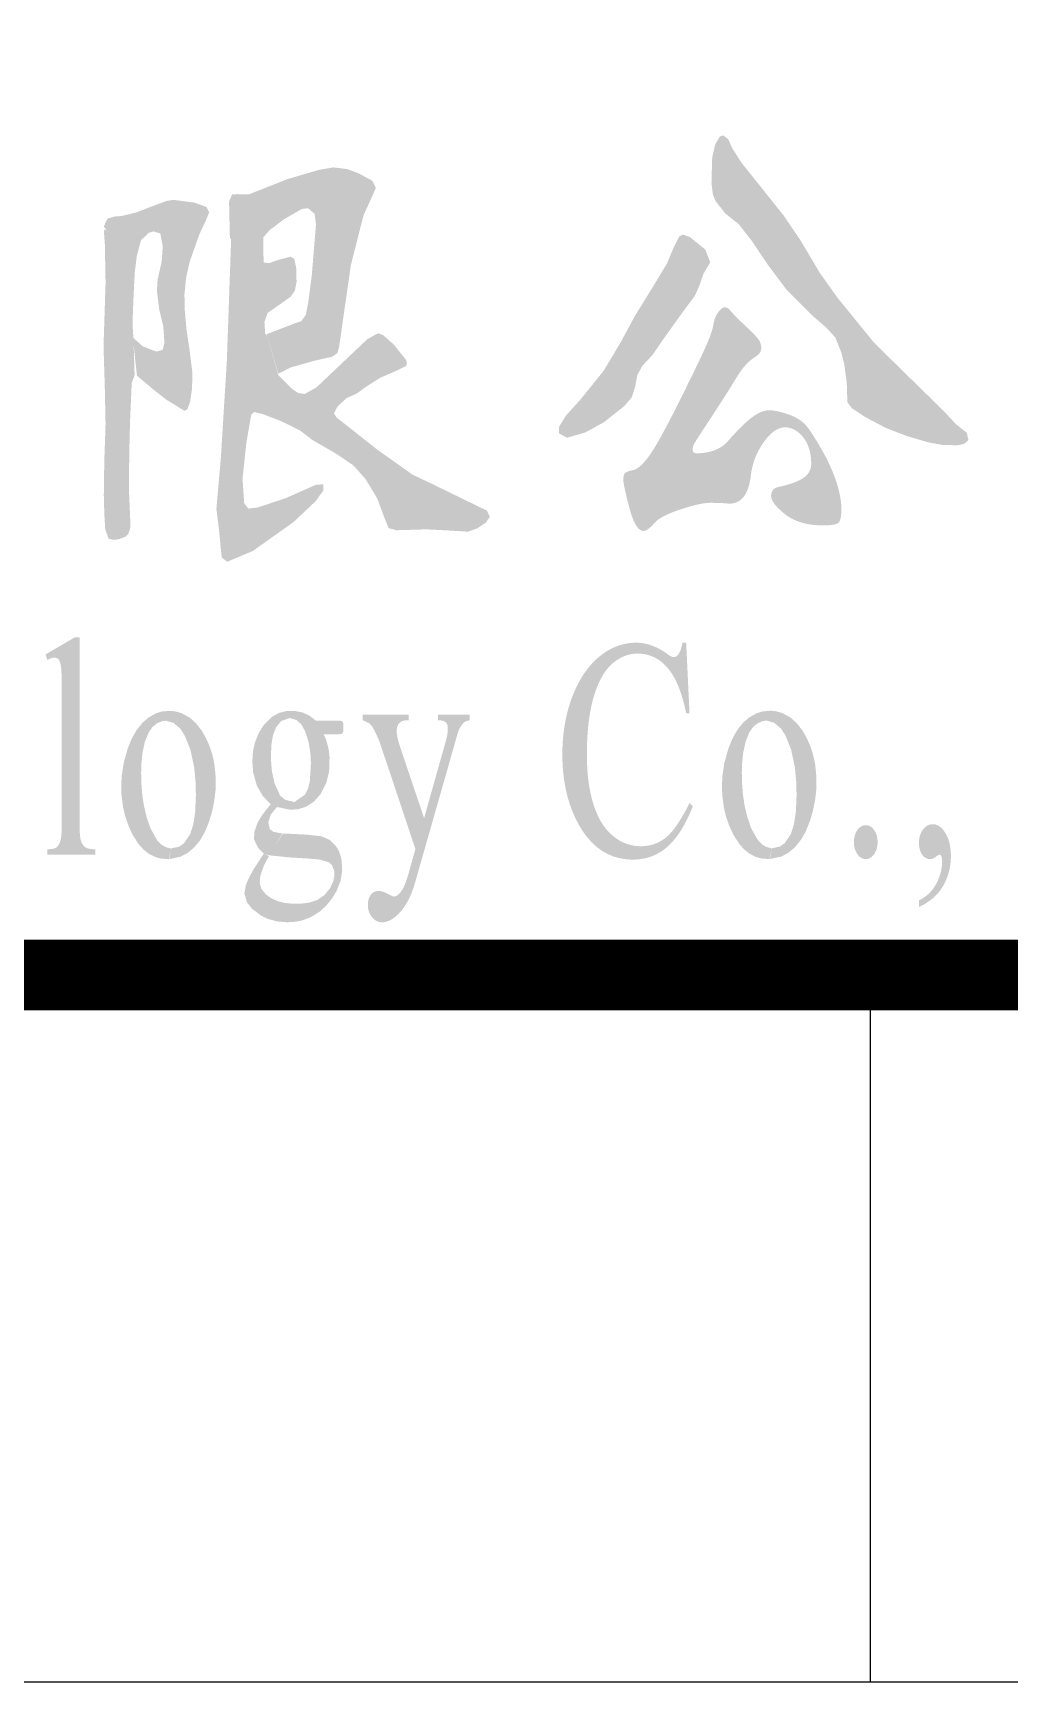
# Model space of a CAD drawing. Header units: millimetres. Extents: x -705761 to 1364679, y -410401 to 446404.
# Drawn here: x -484675 to -483294, y 63422 to 65754 of the extents above; entities that cross this region are included whole.
import ezdxf
from ezdxf.enums import TextEntityAlignment as Align

# ---------------------------------------------------------------- set-up
doc = ezdxf.new("R2010")
doc.units = ezdxf.units.MM
doc.layers.add('TK', color=7, linetype='Continuous')
doc.layers.add('模板-签名-公用', color=3, linetype='Continuous')
doc.layers.add('图框', color=7, linetype='Continuous', lineweight=13)
doc.styles.get("Standard").update_dxf_attribs({"font": 'arial.ttf'})
doc.styles.add('Style-仿宋_GB2312', font='')
doc.styles.add('宋体', font='', dxfattribs={"width": 0.7, "height": 2.5})
doc.styles.add('宋体_1', font='', dxfattribs={"width": 0.7, "height": 2.386364})
doc.styles.get('Style-仿宋_GB2312').set_extended_font_data('仿宋_GB2312')
doc.styles.get('宋体').set_extended_font_data('SimSun')
doc.styles.get('宋体_1').set_extended_font_data('SimSun')

# ---------------------------------------------------------------- blocks, each defined once
blk = doc.blocks.new('BSIET_通用图框_A1_1')
at = {"layer": '图框', "color": 7, "lineweight": 25}
blk.add_line((-52.3, 0), (-52.3, 10), dxfattribs=at)
at = {"layer": '图框', "lineweight": 25}
blk.add_lwpolyline([(-841, 594), (0, 594), (0, 0), (-841, 0)], close=True, dxfattribs=at)
at = {"layer": '图框', "const_width": 1}
blk.add_lwpolyline([(-816, 584), (-10, 584), (-10, 10), (-816, 10)], close=True, dxfattribs=at)
at = {"layer": 'TK', "lineweight": 25, "style": '宋体', "width": 0.7, "flags": 3}
for tag, p in [('LZHQ_N会签10_T6_H6', (-828.235, 94.082)), ('LZHQ_N会签9_T6_H6', (-828.357, 86.082)), ('LZHQ_N会签8_T6_H6', (-828.235, 78.082)), ('LZHQ_N会签7_T6_H6', (-828.357, 70.082)), ('LZHQ_N会签6_T6_H6', (-828.253, 62.082)), ('LZHQ_N会签5_T6_H6', (-828.253, 54.082)), ('LZHQ_N会签4_T6_H6', (-828.253, 46.082)), ('LZHQ_N会签3_T6_H6', (-828.253, 38.082)), ('LZHQ_N会签2_T6_H6', (-828.253, 30.082)), ('LZHQ_N会签1_T6_H6', (-828.253, 22.082))]:
    blk.add_attdef(tag, text='', height=2.5, dxfattribs=at).set_placement(p, align=Align.MIDDLE)
at = {"layer": '模板-签名-公用', "lineweight": 25, "style": '宋体', "width": 0.7}
blk.add_attdef('LZTQINS', text='', height=2, dxfattribs=at).set_placement((-10, 10), align=Align.MIDDLE)
at = {"layer": '模板-签名-公用', "lineweight": 25, "style": '宋体', "width": 0.7, "flags": 3}
blk.add_attdef('LZFRAME', (-45.909, 7.064), '', height=3, dxfattribs=at)
blk = doc.blocks.new('BSIET_通用_A1_1')
at = {"layer": '图框', "linetype": 'Continuous', "lineweight": 25, "extrusion": (0, 0, -1)}
for points in [[(41.064, 7.493), (40.967, 7.516), (40.912, 7.567), (40.936, 7.67), (41.091, 7.793), (41.263, 7.978), (41.833, 8.536), (42.248, 8.944), (42.769, 9.585), (43.019, 9.937), (43.281, 10.38), (43.523, 10.737), (43.885, 11.192), (44.124, 11.491), (44.256, 11.697), (44.309, 11.82), (44.378, 11.875), (44.429, 11.861), (44.495, 11.751), (44.538, 11.561), (44.548, 11.198), (44.528, 11.038), (44.49, 10.946), (44.354, 10.773), (44.163, 10.621), (43.98, 10.388), (43.749, 10.043), (43.485, 9.691), (43.113, 9.32), (42.92, 9.154), (42.795, 9.016), (42.713, 8.811), (42.67, 8.644), (42.634, 8.375), (42.625, 8.102), (42.56, 8.015), (42.357, 7.883), (42.081, 7.738), (41.785, 7.624), (41.481, 7.534), (41.274, 7.497)], [(50.678, 8.505), (50.498, 8.595), (50.162, 8.69), (49.917, 8.744), (49.842, 8.796), (49.816, 8.889), (49.65, 10.042), (49.472, 10.744), (49.352, 11.007), (49.297, 11.134), (49.346, 11.233), (49.534, 11.336), (49.698, 11.399), (49.9, 11.423), (50.103, 11.388), (50.549, 11.257), (51.095, 11.041), (51.256, 11.045), (51.331, 11.042), (51.374, 10.941), (51.368, 10.686), (51.362, 10.415), (50.893, 10.43), (50.801, 10.535), (50.604, 10.685), (50.345, 10.835), (50.256, 10.846), (50.163, 10.766), (50.144, 10.614), (50.203, 9.902), (50.249, 9.541), (50.287, 9.338), (50.352, 9.248), (50.43, 9.222), (50.84, 9.065)], [(52.005, 7.98), (51.963, 8.004), (51.925, 8.107), (51.897, 8.299), (51.893, 8.521), (51.935, 8.855), (51.976, 9.132), (52.001, 9.408), (52.005, 9.624), (51.982, 9.859), (51.93, 10.091), (51.791, 10.484), (51.699, 10.679), (51.655, 10.789), (51.692, 10.862), (51.862, 10.925), (52.16, 10.964), (52.261, 10.948), (52.531, 10.847), (52.683, 10.787), (52.888, 10.737), (53.001, 10.727), (53.094, 10.698), (53.146, 10.59), (53.109, 10.532), (52.62, 10.392), (52.513, 10.497), (52.44, 10.518), (52.346, 10.488), (52.312, 10.302), (52.326, 10.098), (52.385, 9.834), (52.394, 9.679), (52.363, 9.419), (52.304, 9.173), (52.288, 8.937), (52.314, 8.842), (52.404, 8.818), (52.596, 8.894), (52.735, 9.017), (52.677, 8.477), (52.443, 8.28), (52.261, 8.138)], [(53.015, 6.157), (52.942, 6.161), (52.843, 6.198), (52.798, 6.243), (52.772, 6.324), (52.771, 6.411), (52.788, 6.811), (52.787, 7.323), (52.775, 7.826), (52.751, 8.376), (52.71, 8.486), (52.726, 8.993), (52.74, 9.209), (52.726, 9.584), (52.708, 9.938), (52.678, 10.177), (52.618, 10.397), (53.146, 10.543), (53.131, 10.334), (53.121, 9.791), (53.15, 8.888), (53.132, 8.321), (53.121, 7.794), (53.139, 7.267), (53.146, 6.787), (53.139, 6.531), (53.126, 6.305), (53.078, 6.171)], [(51.4, 5.845), (51.037, 5.998), (50.461, 6.407), (50.149, 6.702), (50.04, 6.853), (50.041, 6.94), (50.144, 6.935), (50.569, 6.746), (50.964, 6.614), (51.102, 6.597), (51.16, 6.674), (51.183, 7.019), (51.129, 7.527), (51.06, 7.927), (51.016, 7.964), (50.896, 7.933), (50.654, 7.842), (50.371, 7.703), (50.193, 7.567), (49.868, 7.379), (49.618, 7.211), (49.445, 7.019), (49.277, 6.741), (49.179, 6.476), (49.117, 6.321), (49.004, 6.291), (48.581, 6.304), (48.293, 6.289), (47.993, 6.271), (47.862, 6.318), (47.738, 6.401), (47.684, 6.483), (47.727, 6.569), (48.521, 6.956), (48.779, 7.078), (49.273, 7.429), (49.853, 7.886), (49.889, 7.946), (49.844, 8.035), (49.717, 8.157), (49.564, 8.227), (49.444, 8.315), (49.235, 8.448), (48.979, 8.559), (48.867, 8.615), (48.857, 8.656), (48.872, 8.703), (49.044, 8.919), (49.197, 9.053), (49.267, 9.078), (49.418, 8.993), (50.139, 8.31), (50.304, 8.218), (50.397, 8.233), (50.483, 8.291), (50.678, 8.487), (50.835, 9.045), (50.863, 9.074), (50.873, 9.233), (50.829, 9.364), (50.503, 9.593), (50.442, 9.682), (50.419, 9.807), (50.423, 10), (50.451, 10.129), (50.505, 10.161), (50.686, 10.112), (50.801, 10.071), (50.885, 10.075), (50.891, 10.432), (51.344, 10.415), (51.405, 8.689), (51.489, 7.327), (51.553, 6.595), (51.514, 6.275), (51.478, 5.906)], [(46.591, 7.599), (46.33, 7.676), (46.075, 7.816), (45.785, 8.044), (45.677, 8.168), (45.628, 8.322), (45.599, 8.483), (45.524, 8.619), (45.387, 8.765), (45.193, 9.045), (44.948, 9.386), (44.784, 9.606), (44.722, 9.745), (44.66, 9.922), (44.566, 10.079), (44.634, 10.26), (44.854, 10.439), (44.953, 10.473), (45.005, 10.444), (45.082, 10.293), (45.178, 10.064), (45.36, 9.762), (45.63, 9.324), (45.829, 8.956), (46.075, 8.545), (46.394, 8.149), (46.613, 7.905), (46.703, 7.756), (46.706, 7.662)], [(52.226, 1.638), (52.192, 1.788), (52.273, 1.81), (52.324, 1.84), (52.394, 1.91), (52.484, 2.071), (52.54, 2.233), (52.579, 2.4), (52.601, 2.545), (52.614, 2.702), (52.618, 2.862), (52.614, 2.987), (52.6, 3.139), (52.565, 3.3), (52.513, 3.428), (52.457, 3.509), (52.394, 3.559), (52.323, 3.59), (52.261, 3.599), (52.212, 3.737), (52.322, 3.728), (52.408, 3.701), (52.51, 3.644), (52.597, 3.57), (52.679, 3.47), (52.751, 3.343), (52.808, 3.203), (52.863, 3.005), (52.892, 2.822), (52.9, 2.67), (52.895, 2.536), (52.873, 2.373), (52.843, 2.245), (52.795, 2.107), (52.735, 1.978), (52.652, 1.849), (52.587, 1.777), (52.513, 1.718), (52.42, 1.67), (52.339, 1.647)], [(52.22, 1.639), (52.059, 1.674), (51.962, 1.726), (51.864, 1.807), (51.781, 1.91), (51.716, 2.023), (51.653, 2.178), (51.614, 2.312), (51.582, 2.469), (51.565, 2.613), (51.563, 2.804), (51.58, 2.971), (51.592, 3.038), (51.615, 3.134), (51.647, 3.229), (51.699, 3.35), (51.759, 3.454), (51.836, 3.556), (51.927, 3.639), (52.048, 3.705), (52.148, 3.731), (52.215, 3.737), (52.262, 3.595), (52.16, 3.567), (52.062, 3.483), (52.002, 3.388), (51.92, 3.186), (51.867, 2.937), (51.847, 2.723), (51.843, 2.536), (51.854, 2.298), (51.88, 2.13), (51.926, 1.989), (52.013, 1.863), (52.079, 1.815), (52.191, 1.792)], [(50.511, 2.337), (50.397, 2.345), (50.285, 2.38), (50.176, 2.45), (50.08, 2.558), (49.998, 2.717), (49.958, 2.879), (49.952, 3.082), (49.965, 3.197), (50.001, 3.333), (50.034, 3.404), (49.845, 3.405), (49.793, 3.408), (49.772, 3.415), (49.757, 3.448), (49.755, 3.544), (49.76, 3.568), (49.777, 3.593), (49.824, 3.599), (50.148, 3.599), (50.231, 3.665), (50.331, 3.713), (50.452, 3.737), (50.559, 3.734), (50.666, 3.707), (50.766, 3.652), (50.884, 3.534), (50.954, 3.423), (51.008, 3.289), (51.035, 3.168), (51.045, 3.015), (51.032, 2.861), (50.981, 2.68), (50.899, 2.536), (50.786, 2.417), (50.658, 2.554), (50.73, 2.711), (50.768, 2.886), (50.78, 3.034), (50.777, 3.242), (50.753, 3.39), (50.705, 3.509), (50.635, 3.593), (50.517, 3.635), (50.418, 3.607), (50.349, 3.54), (50.298, 3.449), (50.249, 3.3), (50.223, 3.136), (50.215, 2.995), (50.231, 2.739), (50.256, 2.639), (50.299, 2.551), (50.449, 2.447), (50.591, 2.481), (50.698, 2.377)], [(43.727, 1.64), (43.693, 1.79), (43.773, 1.812), (43.824, 1.842), (43.894, 1.912), (43.985, 2.073), (44.041, 2.235), (44.08, 2.401), (44.102, 2.547), (44.115, 2.704), (44.119, 2.864), (44.115, 2.989), (44.1, 3.14), (44.065, 3.301), (44.014, 3.43), (43.958, 3.51), (43.895, 3.561), (43.824, 3.591), (43.762, 3.601), (43.713, 3.738), (43.822, 3.729), (43.908, 3.702), (44.011, 3.645), (44.098, 3.572), (44.18, 3.471), (44.252, 3.344), (44.308, 3.205), (44.364, 3.007), (44.393, 2.823), (44.4, 2.672), (44.395, 2.538), (44.374, 2.375), (44.344, 2.246), (44.296, 2.109), (44.235, 1.979), (44.152, 1.851), (44.088, 1.779), (44.014, 1.719), (43.921, 1.671), (43.84, 1.648)], [(43.721, 1.64), (43.56, 1.676), (43.463, 1.727), (43.365, 1.809), (43.282, 1.912), (43.217, 2.025), (43.154, 2.18), (43.115, 2.314), (43.082, 2.471), (43.066, 2.615), (43.064, 2.806), (43.08, 2.973), (43.092, 3.04), (43.116, 3.135), (43.147, 3.231), (43.2, 3.352), (43.259, 3.456), (43.337, 3.557), (43.427, 3.64), (43.548, 3.707), (43.649, 3.733), (43.715, 3.739), (43.763, 3.597), (43.66, 3.568), (43.563, 3.484), (43.502, 3.39), (43.421, 3.187), (43.368, 2.938), (43.348, 2.725), (43.344, 2.538), (43.355, 2.3), (43.381, 2.132), (43.426, 1.991), (43.514, 1.864), (43.579, 1.817), (43.692, 1.793)], [(50.802, 1.691), (50.621, 2.002), (50.745, 2.025), (50.797, 2.063), (50.818, 2.161), (50.78, 2.274), (50.691, 2.383), (50.578, 2.478), (50.664, 2.548), (50.773, 2.431), (50.905, 2.263), (50.971, 2.154), (51.016, 2.025), (51.02, 1.916), (50.963, 1.799), (50.88, 1.716)], [(50.552, 0.746), (50.429, 0.754), (50.351, 0.769), (50.225, 0.814), (50.091, 0.897), (50.001, 0.979), (49.919, 1.079), (49.853, 1.187), (49.798, 1.326), (49.773, 1.472), (49.782, 1.633), (49.813, 1.739), (49.858, 1.819), (49.951, 1.912), (50.066, 1.962), (50.28, 1.986), (50.415, 1.993), (50.613, 2.002), (50.807, 1.693), (50.688, 1.681), (50.539, 1.665), (50.261, 1.648), (50.091, 1.633), (49.968, 1.597), (49.917, 1.555), (49.885, 1.472), (49.883, 1.411), (49.899, 1.326), (49.945, 1.228), (50.022, 1.133), (50.126, 1.062), (50.239, 1.024), (50.366, 1.008), (50.485, 1.009), (50.59, 1.021), (50.682, 1.044), (50.78, 1.088), (50.854, 1.141), (50.917, 1.219), (50.94, 1.303), (50.933, 1.397), (50.88, 1.553), (50.808, 1.682), (50.882, 1.718), (50.949, 1.614), (51.026, 1.497), (51.08, 1.399), (51.134, 1.282), (51.157, 1.154), (51.12, 1.027), (51.047, 0.936), (50.926, 0.844), (50.827, 0.795), (50.698, 0.759)]]:
    blk.add_hatch(color=7, dxfattribs=at).paths.add_polyline_path(points)
at = {"layer": '图框', "linetype": 'Continuous', "lineweight": 25}
h = blk.add_hatch(color=7, dxfattribs=at)
edge = h.paths.add_edge_path()
edge.add_spline(control_points=[(-42.71, 6.593), (-42.71, 6.757), (-42.783, 6.979)], knot_values=[0, 0, 0, 1, 1, 1], degree=2, periodic=0)
edge.add_spline(control_points=[(-42.783, 6.979), (-42.856, 7.201), (-42.984, 7.423)], knot_values=[0, 0, 0, 1, 1, 1], degree=2, periodic=0)
edge.add_spline(control_points=[(-42.984, 7.423), (-43.111, 7.645), (-43.194, 7.754)], knot_values=[0, 0, 0, 1, 1, 1], degree=2, periodic=0)
edge.add_spline(control_points=[(-43.194, 7.754), (-43.277, 7.863), (-43.449, 7.925)], knot_values=[0, 0, 0, 1, 1, 1], degree=2, periodic=0)
edge.add_spline(control_points=[(-43.449, 7.925), (-43.621, 7.988), (-43.733, 7.988)], knot_values=[0, 0, 0, 1, 1, 1], degree=2, periodic=0)
edge.add_spline(control_points=[(-43.733, 7.988), (-43.844, 7.988), (-43.981, 7.883)], knot_values=[0, 0, 0, 1, 1, 1], degree=2, periodic=0)
edge.add_spline(control_points=[(-43.981, 7.883), (-44.118, 7.777), (-44.316, 7.551)], knot_values=[0, 0, 0, 1, 1, 1], degree=2, periodic=0)
edge.add_spline(control_points=[(-44.316, 7.551), (-44.469, 7.38), (-44.756, 7.38)], knot_values=[0, 0, 0, 1, 1, 1], degree=2, periodic=0)
edge.add_spline(control_points=[(-44.756, 7.38), (-44.813, 7.38), (-44.813, 7.427)], knot_values=[0, 0, 0, 1, 1, 1], degree=2, periodic=0)
edge.add_spline(control_points=[(-44.813, 7.427), (-44.813, 7.473), (-44.803, 7.497)], knot_values=[0, 0, 0, 1, 1, 1], degree=2, periodic=0)
edge.add_spline(control_points=[(-44.803, 7.497), (-44.794, 7.52), (-44.558, 7.879)], knot_values=[0, 0, 0, 1, 1, 1], degree=2, periodic=0)
edge.add_spline(control_points=[(-44.558, 7.879), (-44.322, 8.237), (-44.227, 8.397)], knot_values=[0, 0, 0, 1, 1, 1], degree=2, periodic=0)
edge.add_spline(control_points=[(-44.227, 8.397), (-44.131, 8.556), (-44.067, 8.626)], knot_values=[0, 0, 0, 1, 1, 1], degree=2, periodic=0)
edge.add_spline(control_points=[(-44.067, 8.626), (-44.003, 8.697), (-43.924, 8.747)], knot_values=[0, 0, 0, 1, 1, 1], degree=2, periodic=0)
edge.add_spline(control_points=[(-43.924, 8.747), (-43.844, 8.798), (-43.844, 8.864)], knot_values=[0, 0, 0, 1, 1, 1], degree=2, periodic=0)
edge.add_spline(control_points=[(-43.844, 8.864), (-43.844, 8.93), (-43.876, 8.981)], knot_values=[0, 0, 0, 1, 1, 1], degree=2, periodic=0)
edge.add_spline(control_points=[(-43.876, 8.981), (-43.908, 9.032), (-44.074, 9.187)], knot_values=[0, 0, 0, 1, 1, 1], degree=2, periodic=0)
edge.add_spline(control_points=[(-44.074, 9.187), (-44.239, 9.343), (-44.278, 9.394)], knot_values=[0, 0, 0, 1, 1, 1], degree=2, periodic=0)
edge.add_spline(control_points=[(-44.278, 9.394), (-44.316, 9.444), (-44.36, 9.444)], knot_values=[0, 0, 0, 1, 1, 1], degree=2, periodic=0)
edge.add_spline(control_points=[(-44.36, 9.444), (-44.405, 9.444), (-44.456, 9.37)], knot_values=[0, 0, 0, 1, 1, 1], degree=2, periodic=0)
edge.add_spline(control_points=[(-44.456, 9.37), (-44.507, 9.297), (-44.523, 9.191)], knot_values=[0, 0, 0, 1, 1, 1], degree=2, periodic=0)
edge.add_spline(control_points=[(-44.523, 9.191), (-44.539, 9.086), (-44.638, 8.868)], knot_values=[0, 0, 0, 1, 1, 1], degree=2, periodic=0)
edge.add_spline(control_points=[(-44.638, 8.868), (-44.736, 8.65), (-45.02, 8.081)], knot_values=[0, 0, 0, 1, 1, 1], degree=2, periodic=0)
edge.add_spline(control_points=[(-45.02, 8.081), (-45.304, 7.513), (-45.434, 7.337)], knot_values=[0, 0, 0, 1, 1, 1], degree=2, periodic=0)
edge.add_spline(control_points=[(-45.434, 7.337), (-45.565, 7.162), (-45.654, 7.142)], knot_values=[0, 0, 0, 1, 1, 1], degree=2, periodic=0)
edge.add_spline(control_points=[(-45.654, 7.142), (-45.744, 7.123), (-45.769, 7.103)], knot_values=[0, 0, 0, 1, 1, 1], degree=2, periodic=0)
edge.add_spline(control_points=[(-45.769, 7.103), (-45.795, 7.084), (-45.795, 7.006)], knot_values=[0, 0, 0, 1, 1, 1], degree=2, periodic=0)
edge.add_spline(control_points=[(-45.795, 7.006), (-45.795, 6.928), (-45.709, 6.605)], knot_values=[0, 0, 0, 1, 1, 1], degree=2, periodic=0)
edge.add_spline(control_points=[(-45.709, 6.605), (-45.622, 6.282), (-45.514, 6.282)], knot_values=[0, 0, 0, 1, 1, 1], degree=2, periodic=0)
edge.add_spline(control_points=[(-45.514, 6.282), (-45.45, 6.282), (-45.361, 6.387)], knot_values=[0, 0, 0, 1, 1, 1], degree=2, periodic=0)
edge.add_spline(control_points=[(-45.361, 6.387), (-45.272, 6.492), (-44.988, 6.585)], knot_values=[0, 0, 0, 1, 1, 1], degree=2, periodic=0)
edge.add_spline(control_points=[(-44.988, 6.585), (-44.705, 6.679), (-44.564, 6.679)], knot_values=[0, 0, 0, 1, 1, 1], degree=2, periodic=0)
edge.add_spline(control_points=[(-44.564, 6.679), (-44.424, 6.679), (-44.341, 6.671)], knot_values=[0, 0, 0, 1, 1, 1], degree=2, periodic=0)
edge.add_spline(control_points=[(-44.341, 6.671), (-44.042, 6.632), (-43.991, 7.068)], knot_values=[0, 0, 0, 1, 1, 1], degree=2, periodic=0)
edge.add_spline(control_points=[(-43.991, 7.068), (-43.959, 7.326), (-43.809, 7.536)], knot_values=[0, 0, 0, 1, 1, 1], degree=2, periodic=0)
edge.add_spline(control_points=[(-43.809, 7.536), (-43.659, 7.746), (-43.51, 7.746)], knot_values=[0, 0, 0, 1, 1, 1], degree=2, periodic=0)
edge.add_spline(control_points=[(-43.51, 7.746), (-43.36, 7.746), (-43.248, 7.602)], knot_values=[0, 0, 0, 1, 1, 1], degree=2, periodic=0)
edge.add_spline(control_points=[(-43.248, 7.602), (-43.137, 7.458), (-43.137, 7.232)], knot_values=[0, 0, 0, 1, 1, 1], degree=2, periodic=0)
edge.add_spline(control_points=[(-43.137, 7.232), (-43.137, 7.107), (-43.251, 7.029)], knot_values=[0, 0, 0, 1, 1, 1], degree=2, periodic=0)
edge.add_spline(control_points=[(-43.251, 7.029), (-43.366, 6.952), (-43.596, 6.905)], knot_values=[0, 0, 0, 1, 1, 1], degree=2, periodic=0)
edge.add_spline(control_points=[(-43.596, 6.905), (-43.704, 6.881), (-43.704, 6.776)], knot_values=[0, 0, 0, 1, 1, 1], degree=2, periodic=0)
edge.add_spline(control_points=[(-43.704, 6.776), (-43.704, 6.671), (-43.503, 6.515)], knot_values=[0, 0, 0, 1, 1, 1], degree=2, periodic=0)
edge.add_spline(control_points=[(-43.503, 6.515), (-43.302, 6.36), (-42.971, 6.36)], knot_values=[0, 0, 0, 1, 1, 1], degree=2, periodic=0)
edge.add_spline(control_points=[(-42.971, 6.36), (-42.799, 6.36), (-42.754, 6.395)], knot_values=[0, 0, 0, 1, 1, 1], degree=2, periodic=0)
edge.add_spline(control_points=[(-42.754, 6.395), (-42.71, 6.43), (-42.71, 6.593)], knot_values=[0, 0, 0, 1, 1, 1], degree=2, periodic=0)
h = blk.add_hatch(color=7, dxfattribs=at)
edge = h.paths.add_edge_path()
edge.add_line((-53.489, 4.776), (-53.557, 4.776))
edge.add_line((-53.557, 4.776), (-53.97, 4.534))
edge.add_line((-53.97, 4.534), (-53.944, 4.455))
edge.add_spline(control_points=[(-53.944, 4.455), (-53.884, 4.49), (-53.845, 4.49)], knot_values=[0, 0, 0, 1, 1, 1], degree=2, periodic=0)
edge.add_spline(control_points=[(-53.845, 4.49), (-53.808, 4.49), (-53.785, 4.462)], knot_values=[0, 0, 0, 1, 1, 1], degree=2, periodic=0)
edge.add_spline(control_points=[(-53.785, 4.462), (-53.762, 4.434), (-53.751, 4.357)], knot_values=[0, 0, 0, 1, 1, 1], degree=2, periodic=0)
edge.add_spline(control_points=[(-53.751, 4.357), (-53.74, 4.281), (-53.74, 3.947)], knot_values=[0, 0, 0, 1, 1, 1], degree=2, periodic=0)
edge.add_line((-53.74, 3.947), (-53.74, 2.148))
edge.add_spline(control_points=[(-53.74, 2.148), (-53.74, 1.964), (-53.76, 1.9)], knot_values=[0, 0, 0, 1, 1, 1], degree=2, periodic=0)
edge.add_spline(control_points=[(-53.76, 1.9), (-53.78, 1.835), (-53.815, 1.807)], knot_values=[0, 0, 0, 1, 1, 1], degree=2, periodic=0)
edge.add_spline(control_points=[(-53.815, 1.807), (-53.85, 1.779), (-53.947, 1.779)], knot_values=[0, 0, 0, 1, 1, 1], degree=2, periodic=0)
edge.add_line((-53.947, 1.779), (-53.947, 1.7))
edge.add_line((-53.947, 1.7), (-53.264, 1.7))
edge.add_line((-53.264, 1.7), (-53.264, 1.779))
edge.add_spline(control_points=[(-53.264, 1.779), (-53.372, 1.779), (-53.411, 1.81)], knot_values=[0, 0, 0, 1, 1, 1], degree=2, periodic=0)
edge.add_spline(control_points=[(-53.411, 1.81), (-53.451, 1.841), (-53.47, 1.902)], knot_values=[0, 0, 0, 1, 1, 1], degree=2, periodic=0)
edge.add_spline(control_points=[(-53.47, 1.902), (-53.489, 1.962), (-53.489, 2.148)], knot_values=[0, 0, 0, 1, 1, 1], degree=2, periodic=0)
edge.add_line((-53.489, 2.148), (-53.489, 4.776))
h = blk.add_hatch(color=7, dxfattribs=at)
edge = h.paths.add_edge_path()
edge.add_line((-44.906, 4.7), (-44.959, 4.7))
edge.add_spline(control_points=[(-44.959, 4.7), (-44.976, 4.596), (-45.015, 4.537)], knot_values=[0, 0, 0, 1, 1, 1], degree=2, periodic=0)
edge.add_spline(control_points=[(-45.015, 4.537), (-45.045, 4.496), (-45.086, 4.496)], knot_values=[0, 0, 0, 1, 1, 1], degree=2, periodic=0)
edge.add_spline(control_points=[(-45.086, 4.496), (-45.114, 4.496), (-45.177, 4.544)], knot_values=[0, 0, 0, 1, 1, 1], degree=2, periodic=0)
edge.add_spline(control_points=[(-45.177, 4.544), (-45.393, 4.7), (-45.615, 4.7)], knot_values=[0, 0, 0, 1, 1, 1], degree=2, periodic=0)
edge.add_spline(control_points=[(-45.615, 4.7), (-45.901, 4.7), (-46.142, 4.497)], knot_values=[0, 0, 0, 1, 1, 1], degree=2, periodic=0)
edge.add_spline(control_points=[(-46.142, 4.497), (-46.383, 4.295), (-46.521, 3.927)], knot_values=[0, 0, 0, 1, 1, 1], degree=2, periodic=0)
edge.add_spline(control_points=[(-46.521, 3.927), (-46.658, 3.56), (-46.658, 3.121)], knot_values=[0, 0, 0, 1, 1, 1], degree=2, periodic=0)
edge.add_spline(control_points=[(-46.658, 3.121), (-46.658, 2.576), (-46.45, 2.173)], knot_values=[0, 0, 0, 1, 1, 1], degree=2, periodic=0)
edge.add_spline(control_points=[(-46.45, 2.173), (-46.17, 1.633), (-45.66, 1.633)], knot_values=[0, 0, 0, 1, 1, 1], degree=2, periodic=0)
edge.add_spline(control_points=[(-45.66, 1.633), (-45.377, 1.633), (-45.172, 1.814)], knot_values=[0, 0, 0, 1, 1, 1], degree=2, periodic=0)
edge.add_spline(control_points=[(-45.172, 1.814), (-44.966, 1.996), (-44.812, 2.387)], knot_values=[0, 0, 0, 1, 1, 1], degree=2, periodic=0)
edge.add_line((-44.812, 2.387), (-44.859, 2.431))
edge.add_spline(control_points=[(-44.859, 2.431), (-45.041, 2.067), (-45.194, 1.944)], knot_values=[0, 0, 0, 1, 1, 1], degree=2, periodic=0)
edge.add_spline(control_points=[(-45.194, 1.944), (-45.346, 1.822), (-45.546, 1.822)], knot_values=[0, 0, 0, 1, 1, 1], degree=2, periodic=0)
edge.add_spline(control_points=[(-45.546, 1.822), (-45.775, 1.822), (-45.954, 1.978)], knot_values=[0, 0, 0, 1, 1, 1], degree=2, periodic=0)
edge.add_spline(control_points=[(-45.954, 1.978), (-46.133, 2.134), (-46.222, 2.426)], knot_values=[0, 0, 0, 1, 1, 1], degree=2, periodic=0)
edge.add_spline(control_points=[(-46.222, 2.426), (-46.311, 2.718), (-46.311, 3.117)], knot_values=[0, 0, 0, 1, 1, 1], degree=2, periodic=0)
edge.add_spline(control_points=[(-46.311, 3.117), (-46.311, 3.6), (-46.217, 3.925)], knot_values=[0, 0, 0, 1, 1, 1], degree=2, periodic=0)
edge.add_spline(control_points=[(-46.217, 3.925), (-46.123, 4.25), (-45.958, 4.398)], knot_values=[0, 0, 0, 1, 1, 1], degree=2, periodic=0)
edge.add_spline(control_points=[(-45.958, 4.398), (-45.793, 4.546), (-45.59, 4.546)], knot_values=[0, 0, 0, 1, 1, 1], degree=2, periodic=0)
edge.add_spline(control_points=[(-45.59, 4.546), (-45.346, 4.546), (-45.173, 4.349)], knot_values=[0, 0, 0, 1, 1, 1], degree=2, periodic=0)
edge.add_spline(control_points=[(-45.173, 4.349), (-44.999, 4.152), (-44.906, 3.703)], knot_values=[0, 0, 0, 1, 1, 1], degree=2, periodic=0)
edge.add_line((-44.906, 3.703), (-44.859, 3.703))
edge.add_line((-44.859, 3.703), (-44.906, 4.7))
h = blk.add_hatch(color=7, dxfattribs=at)
edge = h.paths.add_edge_path()
edge.add_line((-49.482, 3.681), (-49.482, 3.602))
edge.add_spline(control_points=[(-49.482, 3.602), (-49.404, 3.576), (-49.37, 3.541)], knot_values=[0, 0, 0, 1, 1, 1], degree=2, periodic=0)
edge.add_spline(control_points=[(-49.37, 3.541), (-49.345, 3.515), (-49.307, 3.439)], knot_values=[0, 0, 0, 1, 1, 1], degree=2, periodic=0)
edge.add_spline(control_points=[(-49.307, 3.439), (-49.258, 3.34), (-49.235, 3.272)], knot_values=[0, 0, 0, 1, 1, 1], degree=2, periodic=0)
edge.add_line((-49.235, 3.272), (-48.737, 1.781))
edge.add_line((-48.737, 1.781), (-48.834, 1.436))
edge.add_spline(control_points=[(-48.834, 1.436), (-48.889, 1.244), (-48.942, 1.177)], knot_values=[0, 0, 0, 1, 1, 1], degree=2, periodic=0)
edge.add_spline(control_points=[(-48.942, 1.177), (-48.996, 1.11), (-49.042, 1.11)], knot_values=[0, 0, 0, 1, 1, 1], degree=2, periodic=0)
edge.add_spline(control_points=[(-49.042, 1.11), (-49.057, 1.11), (-49.117, 1.142)], knot_values=[0, 0, 0, 1, 1, 1], degree=2, periodic=0)
edge.add_spline(control_points=[(-49.117, 1.142), (-49.204, 1.189), (-49.254, 1.189)], knot_values=[0, 0, 0, 1, 1, 1], degree=2, periodic=0)
edge.add_spline(control_points=[(-49.254, 1.189), (-49.327, 1.189), (-49.368, 1.134)], knot_values=[0, 0, 0, 1, 1, 1], degree=2, periodic=0)
edge.add_spline(control_points=[(-49.368, 1.134), (-49.41, 1.079), (-49.41, 0.988)], knot_values=[0, 0, 0, 1, 1, 1], degree=2, periodic=0)
edge.add_spline(control_points=[(-49.41, 0.988), (-49.41, 0.893), (-49.352, 0.82)], knot_values=[0, 0, 0, 1, 1, 1], degree=2, periodic=0)
edge.add_spline(control_points=[(-49.352, 0.82), (-49.295, 0.746), (-49.205, 0.746)], knot_values=[0, 0, 0, 1, 1, 1], degree=2, periodic=0)
edge.add_spline(control_points=[(-49.205, 0.746), (-49.083, 0.746), (-48.95, 0.893)], knot_values=[0, 0, 0, 1, 1, 1], degree=2, periodic=0)
edge.add_spline(control_points=[(-48.95, 0.893), (-48.817, 1.04), (-48.736, 1.328)], knot_values=[0, 0, 0, 1, 1, 1], degree=2, periodic=0)
edge.add_line((-48.736, 1.328), (-48.172, 3.303))
edge.add_spline(control_points=[(-48.172, 3.303), (-48.134, 3.44), (-48.121, 3.47)], knot_values=[0, 0, 0, 1, 1, 1], degree=2, periodic=0)
edge.add_spline(control_points=[(-48.121, 3.47), (-48.084, 3.542), (-48.054, 3.568)], knot_values=[0, 0, 0, 1, 1, 1], degree=2, periodic=0)
edge.add_spline(control_points=[(-48.054, 3.568), (-48.024, 3.594), (-47.968, 3.602)], knot_values=[0, 0, 0, 1, 1, 1], degree=2, periodic=0)
edge.add_line((-47.968, 3.602), (-47.968, 3.681))
edge.add_line((-47.968, 3.681), (-48.418, 3.681))
edge.add_line((-48.418, 3.681), (-48.418, 3.602))
edge.add_spline(control_points=[(-48.418, 3.602), (-48.353, 3.602), (-48.327, 3.588)], knot_values=[0, 0, 0, 1, 1, 1], degree=2, periodic=0)
edge.add_spline(control_points=[(-48.327, 3.588), (-48.302, 3.574), (-48.29, 3.55)], knot_values=[0, 0, 0, 1, 1, 1], degree=2, periodic=0)
edge.add_spline(control_points=[(-48.29, 3.55), (-48.279, 3.531), (-48.279, 3.492)], knot_values=[0, 0, 0, 1, 1, 1], degree=2, periodic=0)
edge.add_spline(control_points=[(-48.279, 3.492), (-48.279, 3.405), (-48.305, 3.316)], knot_values=[0, 0, 0, 1, 1, 1], degree=2, periodic=0)
edge.add_line((-48.305, 3.316), (-48.614, 2.219))
edge.add_line((-48.614, 2.219), (-48.952, 3.221))
edge.add_spline(control_points=[(-48.952, 3.221), (-49.002, 3.37), (-49.002, 3.455)], knot_values=[0, 0, 0, 1, 1, 1], degree=2, periodic=0)
edge.add_spline(control_points=[(-49.002, 3.455), (-49.002, 3.518), (-48.968, 3.56)], knot_values=[0, 0, 0, 1, 1, 1], degree=2, periodic=0)
edge.add_spline(control_points=[(-48.968, 3.56), (-48.934, 3.602), (-48.866, 3.602)], knot_values=[0, 0, 0, 1, 1, 1], degree=2, periodic=0)
edge.add_line((-48.866, 3.602), (-48.834, 3.602))
edge.add_line((-48.834, 3.602), (-48.834, 3.681))
edge.add_line((-48.834, 3.681), (-49.482, 3.681))
h = blk.add_hatch(color=7, dxfattribs=at)
edge = h.paths.add_edge_path()
edge.add_spline(control_points=[(-42.365, 2.119), (-42.435, 2.119), (-42.484, 2.05)], knot_values=[0, 0, 0, 1, 1, 1], degree=2, periodic=0)
edge.add_spline(control_points=[(-42.484, 2.05), (-42.533, 1.981), (-42.533, 1.879)], knot_values=[0, 0, 0, 1, 1, 1], degree=2, periodic=0)
edge.add_spline(control_points=[(-42.533, 1.879), (-42.533, 1.78), (-42.484, 1.71)], knot_values=[0, 0, 0, 1, 1, 1], degree=2, periodic=0)
edge.add_spline(control_points=[(-42.484, 1.71), (-42.435, 1.64), (-42.365, 1.64)], knot_values=[0, 0, 0, 1, 1, 1], degree=2, periodic=0)
edge.add_spline(control_points=[(-42.365, 1.64), (-42.296, 1.64), (-42.247, 1.71)], knot_values=[0, 0, 0, 1, 1, 1], degree=2, periodic=0)
edge.add_spline(control_points=[(-42.247, 1.71), (-42.198, 1.78), (-42.198, 1.879)], knot_values=[0, 0, 0, 1, 1, 1], degree=2, periodic=0)
edge.add_spline(control_points=[(-42.198, 1.879), (-42.198, 1.979), (-42.246, 2.049)], knot_values=[0, 0, 0, 1, 1, 1], degree=2, periodic=0)
edge.add_spline(control_points=[(-42.246, 2.049), (-42.294, 2.119), (-42.365, 2.119)], knot_values=[0, 0, 0, 1, 1, 1], degree=2, periodic=0)
h = blk.add_hatch(color=7, dxfattribs=at)
edge = h.paths.add_edge_path()
edge.add_spline(control_points=[(-41.612, 0.962), (-41.377, 1.072), (-41.269, 1.264)], knot_values=[0, 0, 0, 1, 1, 1], degree=2, periodic=0)
edge.add_spline(control_points=[(-41.269, 1.264), (-41.161, 1.455), (-41.161, 1.679)], knot_values=[0, 0, 0, 1, 1, 1], degree=2, periodic=0)
edge.add_spline(control_points=[(-41.161, 1.679), (-41.161, 1.884), (-41.239, 2.009)], knot_values=[0, 0, 0, 1, 1, 1], degree=2, periodic=0)
edge.add_spline(control_points=[(-41.239, 2.009), (-41.317, 2.133), (-41.417, 2.133)], knot_values=[0, 0, 0, 1, 1, 1], degree=2, periodic=0)
edge.add_spline(control_points=[(-41.417, 2.133), (-41.498, 2.133), (-41.555, 2.058)], knot_values=[0, 0, 0, 1, 1, 1], degree=2, periodic=0)
edge.add_spline(control_points=[(-41.555, 2.058), (-41.612, 1.982), (-41.612, 1.876)], knot_values=[0, 0, 0, 1, 1, 1], degree=2, periodic=0)
edge.add_spline(control_points=[(-41.612, 1.876), (-41.612, 1.765), (-41.568, 1.703)], knot_values=[0, 0, 0, 1, 1, 1], degree=2, periodic=0)
edge.add_spline(control_points=[(-41.568, 1.703), (-41.524, 1.64), (-41.45, 1.64)], knot_values=[0, 0, 0, 1, 1, 1], degree=2, periodic=0)
edge.add_spline(control_points=[(-41.45, 1.64), (-41.42, 1.64), (-41.392, 1.659)], knot_values=[0, 0, 0, 1, 1, 1], degree=2, periodic=0)
edge.add_spline(control_points=[(-41.392, 1.659), (-41.336, 1.703), (-41.32, 1.703)], knot_values=[0, 0, 0, 1, 1, 1], degree=2, periodic=0)
edge.add_spline(control_points=[(-41.32, 1.703), (-41.309, 1.703), (-41.298, 1.683)], knot_values=[0, 0, 0, 1, 1, 1], degree=2, periodic=0)
edge.add_spline(control_points=[(-41.298, 1.683), (-41.285, 1.655), (-41.285, 1.614)], knot_values=[0, 0, 0, 1, 1, 1], degree=2, periodic=0)
edge.add_spline(control_points=[(-41.285, 1.614), (-41.285, 1.44), (-41.37, 1.286)], knot_values=[0, 0, 0, 1, 1, 1], degree=2, periodic=0)
edge.add_spline(control_points=[(-41.37, 1.286), (-41.456, 1.131), (-41.612, 1.057)], knot_values=[0, 0, 0, 1, 1, 1], degree=2, periodic=0)
edge.add_line((-41.612, 1.057), (-41.612, 0.962))
at = {"layer": '图框', "const_width": 1}
blk.add_lwpolyline([(-406, 56), (0, 56), (0, 0), (-406, 0)], close=True, dxfattribs=at)
at = {"layer": '图框', "color": 7, "lineweight": 25, "style": 'Style-仿宋_GB2312', "width": 0.7}
for tag, height, p in [('质量', 3, (-191, 52.5)), ('材料', 3, (-191.292, 45.711)), ('比例', 3, (-191.218, 38.432)), ('总页数', 4, (-19.517, 35.142)), ('页码', 4, (-38.162, 35.008)), ('版本号', 2.5, (-6.095, 34.916)), ('出图日期', 3, (-191.218, 31.432)), ('专业', 3, (-190.774, 24.646)), ('图号', 4, (-24, 21)), ('设计阶段', 3, (-235.288, 17.582)), ('件号', 3, (-191.087, 17.308)), ('装配图号', 3, (-235.299, 10.794)), ('项目编号', 3, (-191.087, 10.308))]:
    blk.add_attdef(tag, text='', height=height, dxfattribs=at).set_placement(p, align=Align.MIDDLE)
at = {"layer": '图框', "lineweight": 25, "style": '宋体_1', "width": 0.7, "flags": 3}
for tag, height, p in [('N审定_T5', 2.5, (-245.932, 52.29)), ('N审核_T5', 2.5, (-245.932, 45.29)), ('LZCO_NCB-W67-H36-D10_T7', 3, (-366.076, 39.582)), ('N校对_T5', 2.5, (-245.932, 38.29)), ('N设计_T5', 2.5, (-245.932, 31.29)), ('N制图_T5', 2.5, (-245.932, 24.29))]:
    blk.add_attdef(tag, text='', height=height, dxfattribs=at).set_placement(p, align=Align.MIDDLE_CENTER)
for tag, p in [('N审定_T6_H12_MV0.5_W15', (-226.906, 51.507)), ('N审核_T6_H12_MV0.5_W15', (-226.906, 44.507)), ('N校对_T6_H12_MV0.5_W15', (-226.906, 37.507)), ('N设计_T6_H12_MV0.5_W15', (-226.906, 30.507)), ('N制图_T6_H12_MV0.5_W15', (-226.906, 23.507))]:
    blk.add_attdef(tag, text='', height=1.5, dxfattribs=at).set_placement(p, align=Align.CENTER)
at = {"layer": '图框', "color": 7, "lineweight": 25, "width": 0.7, "flags": 104}
for tag, p in [('项目名称', (-79.178, 49.101)), ('子项', (-111.074, 34.832)), ('图名', (-111, 21))]:
    blk.add_attdef(tag, text='', height=4, dxfattribs=at).set_placement(p, align=Align.MIDDLE_CENTER)
at = {"layer": '图框', "style": '宋体_1', "width": 0.7, "flags": 3}
blk.add_attdef('LZCO_NYLGD-W67-H36-D10_T7', text='', height=3, dxfattribs=at).set_placement((-459.689, 32.874), align=Align.MIDDLE_CENTER)
at = {"layer": '图框', "lineweight": 25, "style": '宋体', "width": 0.7, "flags": 3}
blk.add_attdef('LZBARCODE_T1', text='', height=3, dxfattribs=at).set_placement((-380.287, 3.027), align=Align.BOTTOM_RIGHT)

msp = doc.modelspace()

# ---------------------------------------------------------------- block references
at = {"layer": '图框', "color": 3, "lineweight": 25, "xscale": 100, "yscale": 100, "zscale": 100}
for name, p in [('BSIET_通用图框_A1_1', (-478260.08, 63421.92)), ('BSIET_通用_A1_1', (-479260.08, 64421.92))]:
    msp.add_blockref(name, p, dxfattribs=at)

doc.saveas('drawing.dxf')
